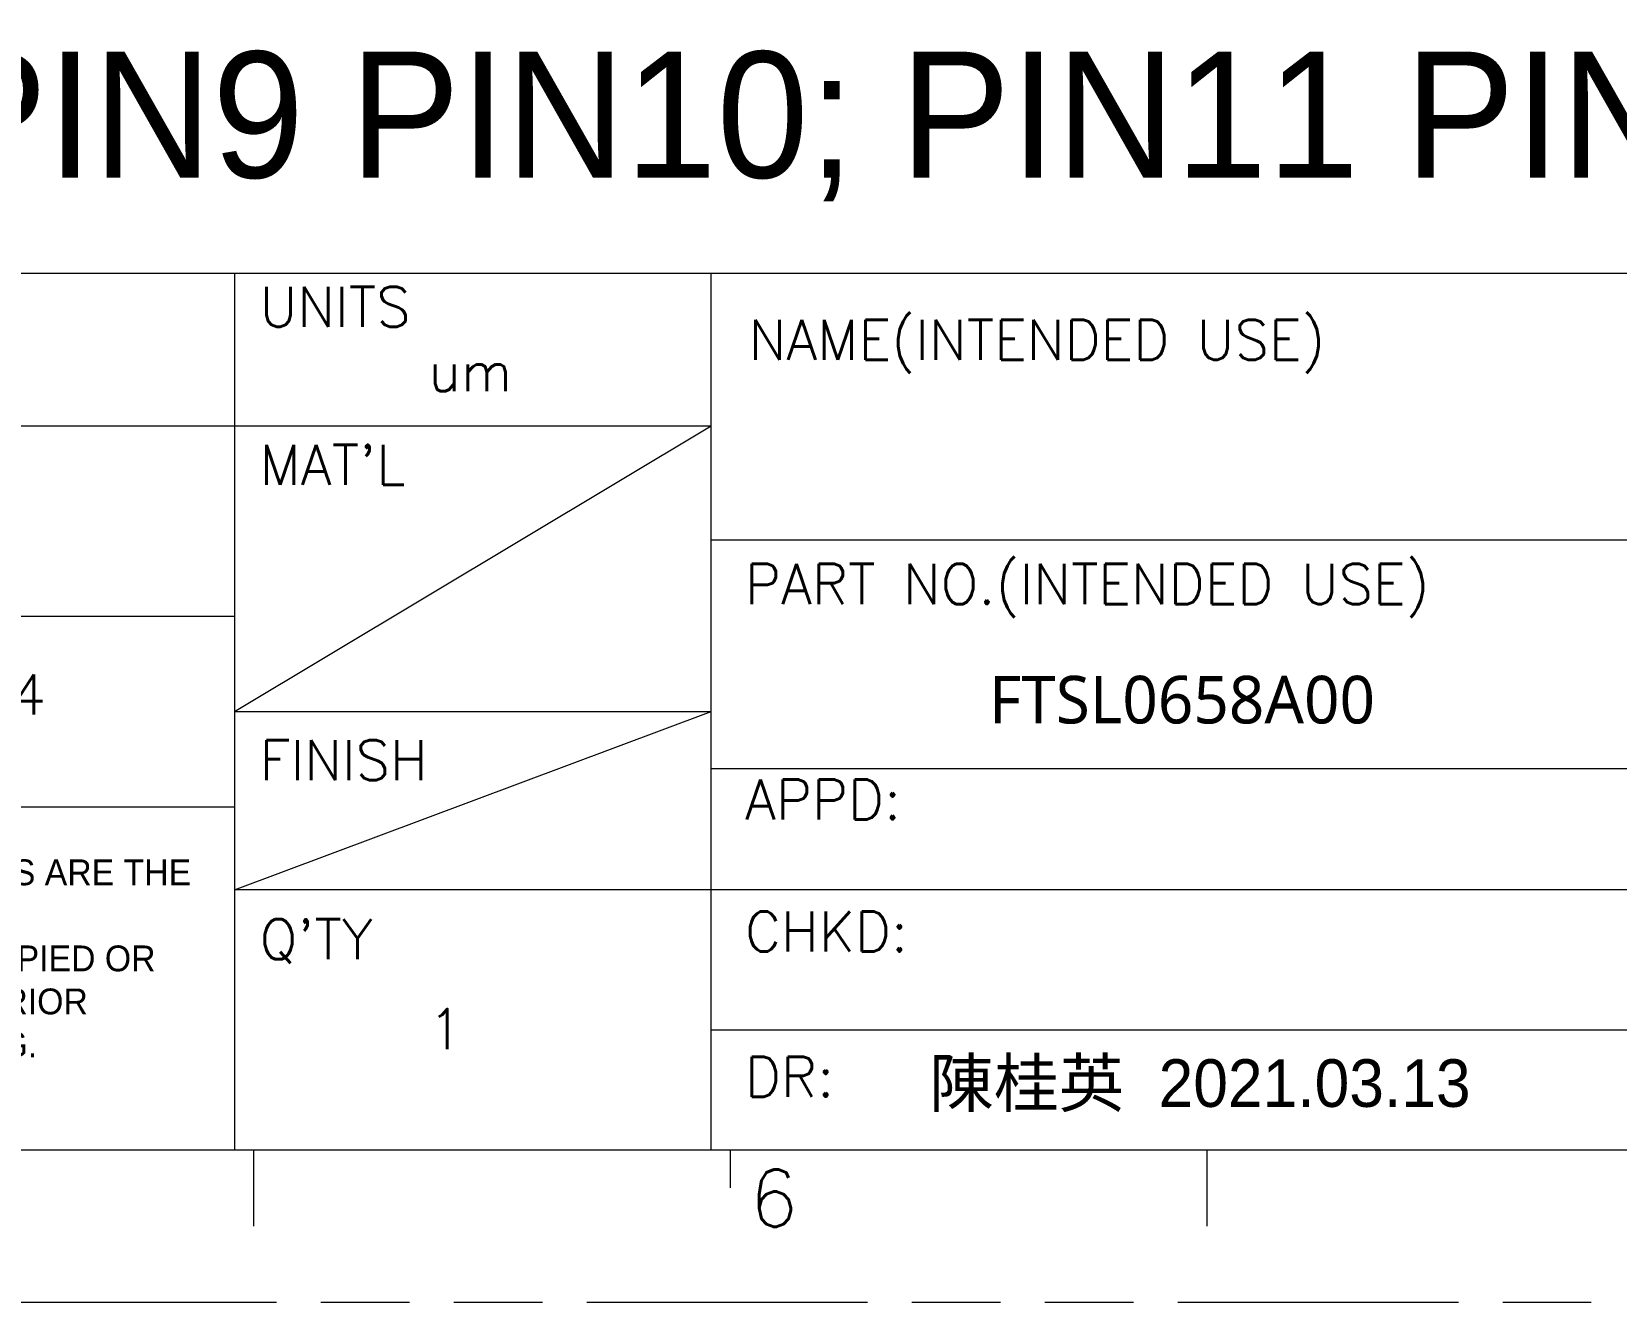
# Model space of a CAD drawing. Extents: x 3811 to 4710, y -385 to -198.
# Drawn here: x 4595.4 to 4649, y -385.3 to -342.2 of the extents above; entities that cross this region are included whole.
import ezdxf

# ---------------------------------------------------------------- set-up
doc = ezdxf.new("R2010")
doc.units = 0
doc.linetypes.add('PHANTOM', pattern=[29.5, 9.5, -1.5, 3, -1.5, 3, -1.5, 9.5])
doc.layers.get('0').update_dxf_attribs({"lineweight": 9})
doc.layers.add('0PAPERF', color=2, linetype='PHANTOM', lineweight=9, plot=False)
doc.layers.add('備註', color=1, linetype='Continuous', lineweight=9)
doc.styles.add('SIMPLEX', font='simplex.shx')
doc.styles.get("Standard").update_dxf_attribs({"font": 'PMingLiU.ttf'})

msp = doc.modelspace()

# ---------------------------------------------------------------- linework, layer by layer
for p, q in [((4571.303, -350.414), (4690.666, -350.414)), ((4602.273, -350.414), (4602.273, -380.094)), ((4618.403, -380.094), (4618.403, -350.414)), ((4571.303, -355.576), (4618.403, -355.576)), ((4602.273, -365.254), (4618.403, -355.576)), ((4571.303, -362.028), (4602.273, -362.028)), ((4602.273, -371.29), (4618.403, -365.254)), ((4602.273, -365.254), (4618.403, -365.254)), ((4690.666, -367.19), (4618.403, -367.19)), ((4571.303, -368.48), (4602.273, -368.48)), ((4650.018, -371.29), (4602.273, -371.29)), ((4618.403, -376.033), (4650.018, -376.033)), ((4441.618, -380.094), (4690.666, -380.094)), ((4602.918, -380.094), (4602.918, -382.674)), ((4619.048, -380.094), (4619.048, -381.384)), ((4635.178, -380.094), (4635.178, -382.674))]:
    msp.add_line(p, q)
msp.add_lwpolyline([(4618.403, -350.414), (4690.666, -350.414), (4690.666, -359.447), (4618.403, -359.447)], close=True)
at = {"layer": '0PAPERF'}
msp.add_line((4434.197, -385.255), (4698.797, -385.255), dxfattribs=at)

# ---------------------------------------------------------------- texts
at = {"style": 'SIMPLEX'}
for s, height, p in [('UNITS', 1.3549, (4603.12, -352.225)), ('um', 1.3549, (4608.835, -354.41)), ("MAT'L", 1.3549, (4603.12, -357.576)), ('PART NO.(INTENDED USE)', 1.35493, (4619.552, -361.613)), ('FINISH', 1.3549, (4603.12, -367.573)), ('APPD:', 1.3549, (4619.552, -368.908)), ('CHKD:', 1.3549, (4619.552, -373.378)), ("Q'TY", 1.3549, (4603.12, -373.642)), ('1', 1.355, (4608.835, -376.684)), ('DR:', 1.3549, (4619.552, -378.294)), ('6', 1.936, (4619.694, -382.7))]:
    msp.add_text(s, height=height, dxfattribs=at).set_placement(p)
at = {"lineweight": 0, "style": 'SIMPLEX'}
msp.add_text('NAME(INTENDED USE)', height=1.35607, dxfattribs=at).set_placement((4619.673, -353.344))
at = {"insert": (4590.54, -363.999), "char_height": 1.3549, "attachment_point": 1, "style": 'SIMPLEX', "bg_fill": 2}
msp.add_mtext('%%P25.4', dxfattribs=at)
at = {"linetype": 'Continuous', "insert": (4627.811, -364.045), "char_height": 1.61301, "width": 19.45053, "attachment_point": 1, "bg_fill": 2}
msp.add_mtext('{\\fMicrosoft JhengHei|b0|i0|c136|p18;FTSL0658A00}', dxfattribs=at)
at = {"color": 3, "lineweight": 0, "insert": (4572.531, -370.26), "char_height": 0.874064, "width": 28.6108, "attachment_point": 1}
msp.add_mtext('THESE DRAWINGS AND SPECIFICATIONS ARE THE PROPERTY OF AVARY HOLDING\\P. AND SHALL NOT BE REPRODUCED. COPIED OR USED IN ANY MANNER WITHOUT THE PRIOR WRITTEN CONSENT OF AVARY HOLDING.', dxfattribs=at)
at = {"linetype": 'Continuous', "insert": (4625.778, -377.026), "char_height": 1.61301, "width": 21.07105, "attachment_point": 1}
msp.add_mtext('{\\fPMingLiU|b0|i0|c136|p18;陳桂英  2021.03.13}', dxfattribs=at)
at = {"layer": '備註', "lineweight": 0, "insert": (4445.113, -328.674), "char_height": 4.270085, "width": 266.77608, "attachment_point": 1}
msp.add_mtext('{\\fPMingLiU|b0|i0|c0|p18;\\P\\P\\fPMingLiU|b0|i0|c136|p18;阻抗量测端PIN1 PIN2; PIN3 PIN4; PIN5 PIN6; PIN7 PIN8;\\fPMingLiU|b0|i0|c136|p18; PIN9 PIN10; PIN11 PIN12 ;PIN13 PIN14;PIN15 PIN16 ;PIN17 PIN18 ;PIN19 PIN20 ;\\P\\fPMingLiU|b0|i0|c136|p18; }', dxfattribs=at)

doc.saveas('drawing.dxf')
